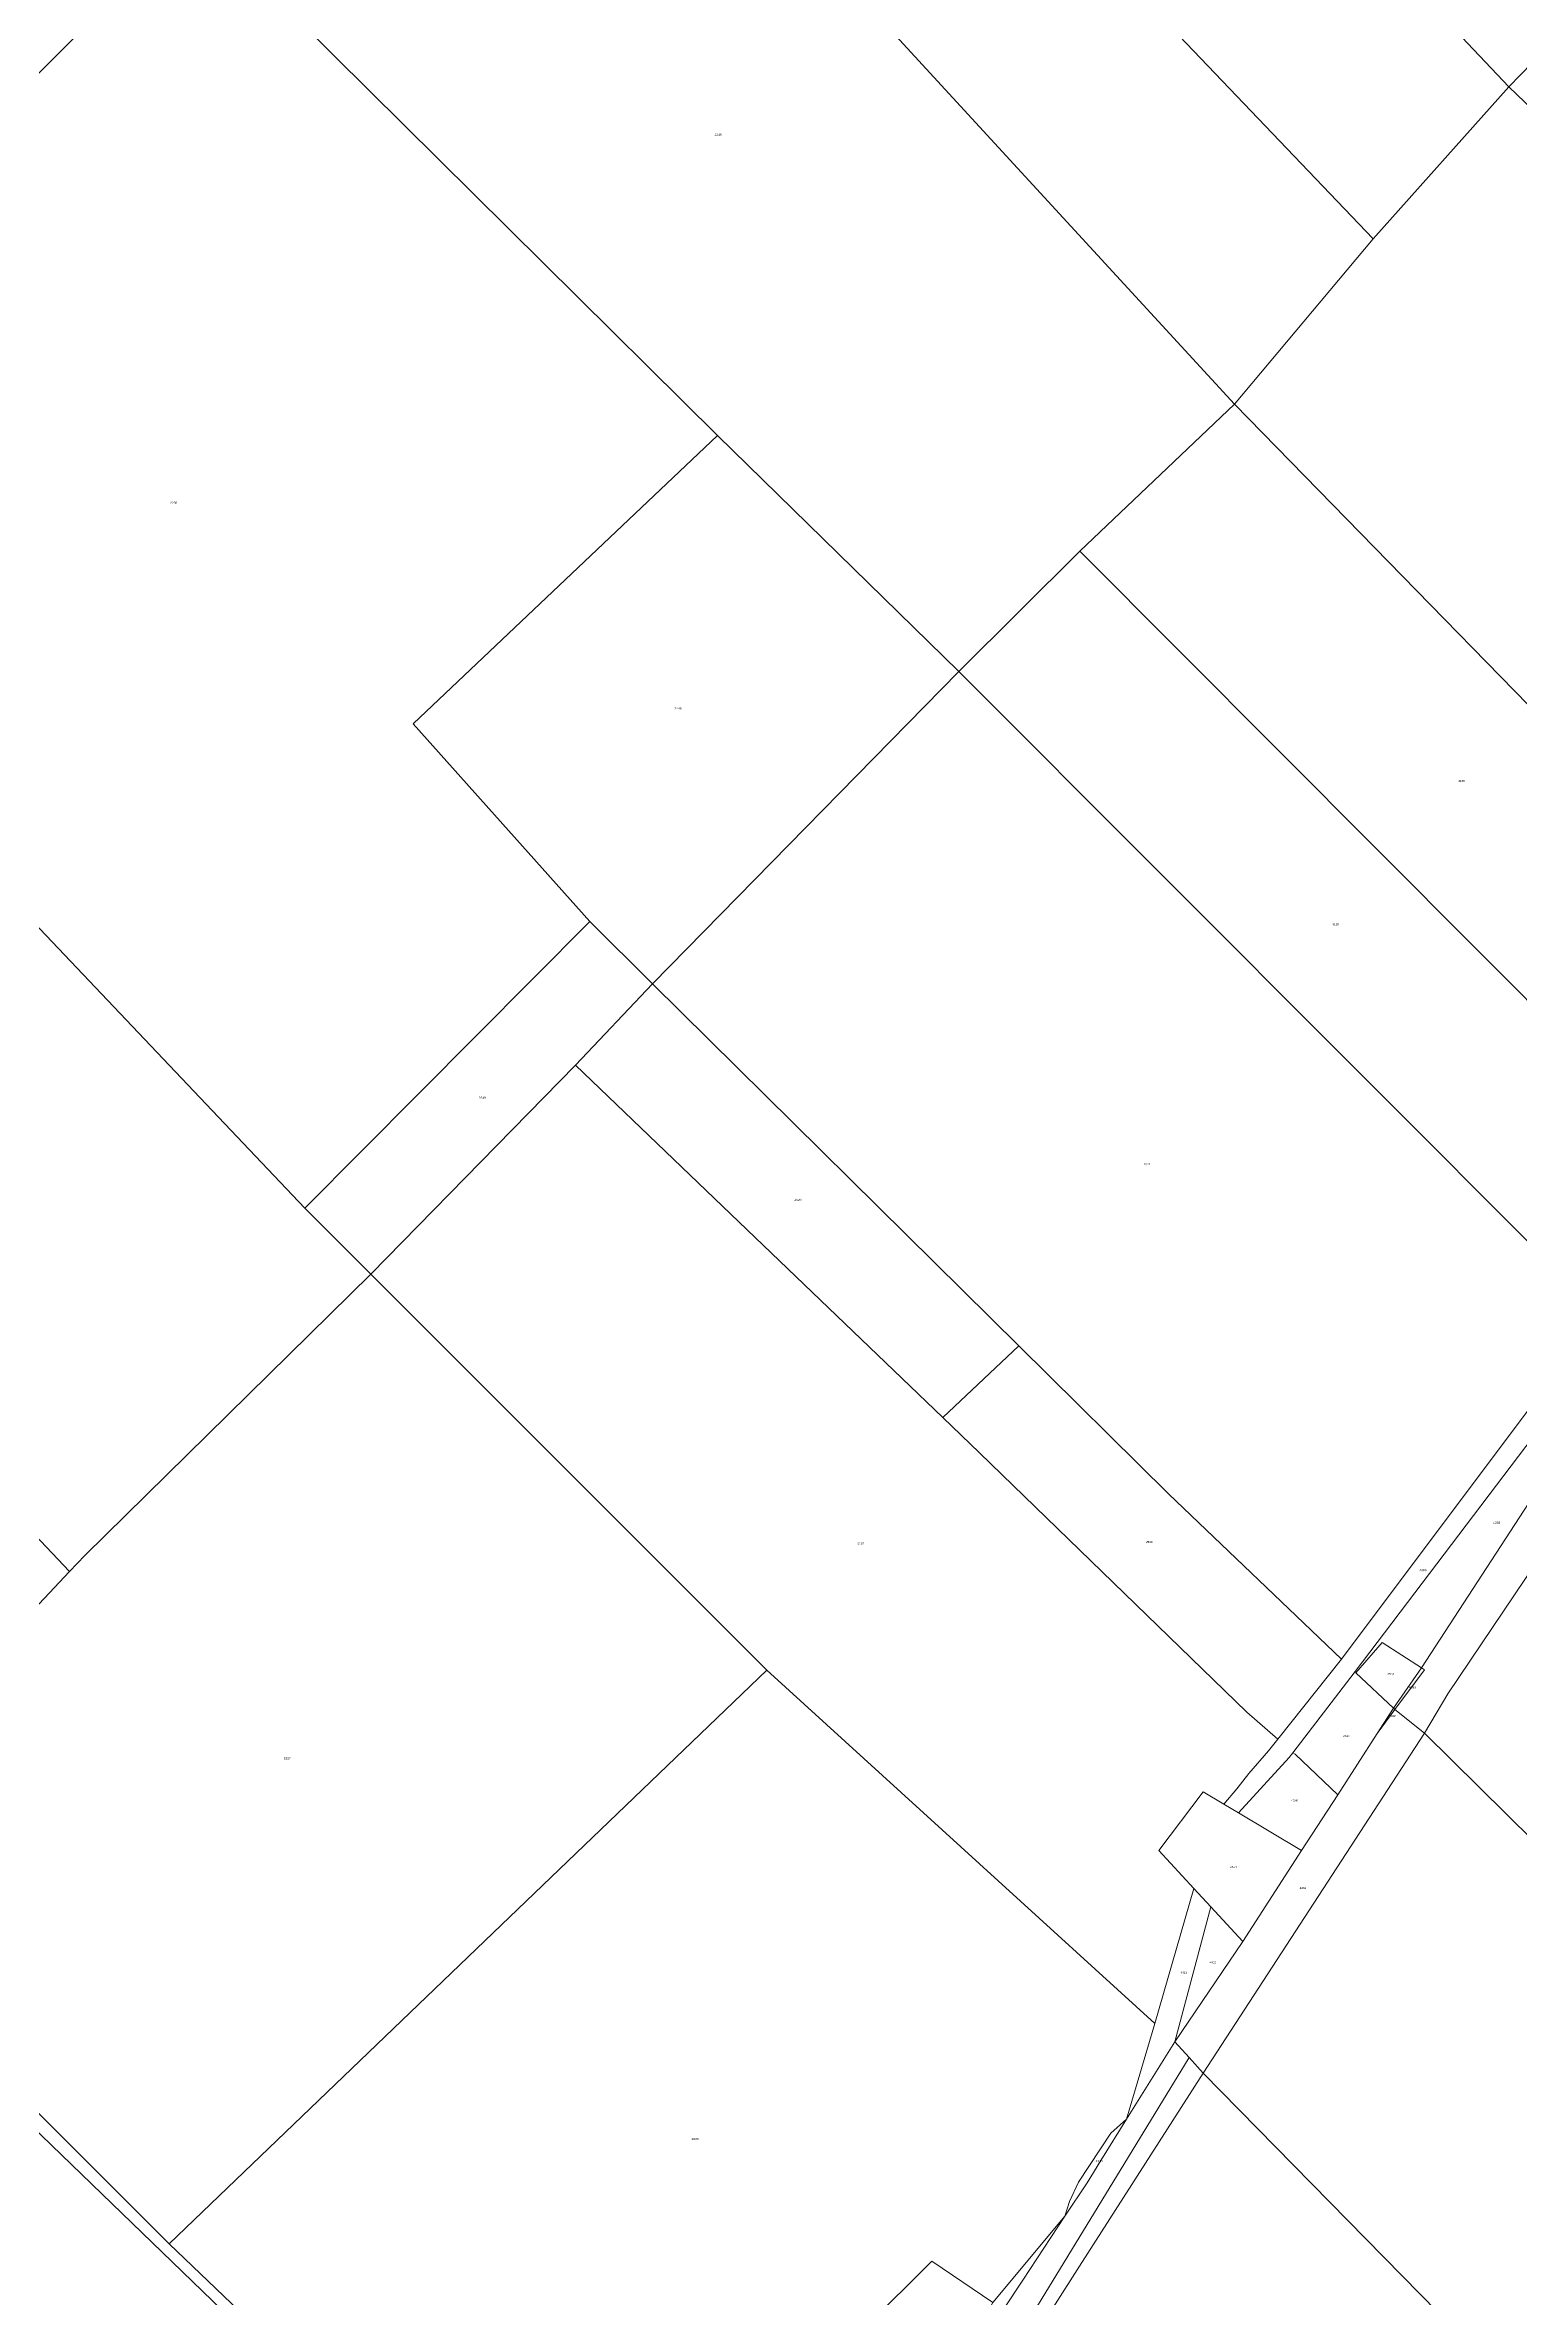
# Model space of a CAD drawing. Header units: metres. Extents: x 208626 to 229755, y 5040476 to 5064226.
# Drawn here: x 220647 to 221680, y 5055579 to 5057157 of the extents above; entities that cross this region are included whole.
import ezdxf

# ---------------------------------------------------------------- set-up
doc = ezdxf.new("R2010")
doc.units = ezdxf.units.M
doc.header["$LTSCALE"] = 0.56
doc.layers.add('6', color=7, linetype='Continuous', lineweight=13)
doc.layers.add('61', color=7, linetype='Continuous')

msp = doc.modelspace()

# ---------------------------------------------------------------- linework, layer by layer
at = {"layer": '6'}
for points in [[(221145.4079, 5057684.217), (221569.7219, 5058119.3186), (221834.0191, 5057811.8707), (222068.4307, 5057542.5699), (222068.4451, 5057542.554), (221935.765, 5057401.7388), (221887.4306, 5057359.849), (221830.7345, 5057291.9227), (221806.8733, 5057269.6248), (221777.8727, 5057237.4018), (221671.537, 5057127.8439)], [(220694.3333, 5057743.0495), (220803.0043, 5057842.1561), (220816.56, 5057827.6939), (221048.3191, 5057574.5426), (221576.622, 5057021.4158), (221479.5783, 5056905.7068), (220970.5794, 5057459.6312), (220711.5634, 5057723.6925)], [(219886.4572, 5057333.5182), (219896.8014, 5057344.4584), (219902.9173, 5057356.1139), (219905.5607, 5057362.0282), (219913.1049, 5057375.0275), (219917.1808, 5057389.2931), (219920.3069, 5057401.3513), (219931.274, 5057434.1789), (219938.5584, 5057456.0843), (219945.8184, 5057472.7396), (219958.6302, 5057498.3632), (219996.6603, 5057546.2142), (220202.0559, 5057759.8006), (220256.4815, 5057687.7235), (220303.6978, 5057733.0335), (220751.5751, 5057246.6942), (220351.2177, 5056846.5954)], [(221048.3191, 5057574.5426), (221145.4079, 5057684.217), (221671.537, 5057127.8439), (221576.622, 5057021.4158)], [(220751.5751, 5057246.6942), (220970.5794, 5057459.6312), (221479.5783, 5056905.7068), (221371.2636, 5056802.7272), (221286.5844, 5056718.704), (221117.5815, 5056883.7009)], [(221671.537, 5057127.8439), (221777.8727, 5057237.4018), (222112.4684, 5056891.9071), (222072.8908, 5056831.8077), (222109.2078, 5056800.8314), (222071.7403, 5056744.2372)], [(221479.5783, 5056905.7068), (221576.622, 5057021.4158), (221671.537, 5057127.8439), (222071.7403, 5056744.2372), (221986.1796, 5056604.9402), (221901.1406, 5056473.9905)], [(221371.2636, 5056802.7272), (221479.5783, 5056905.7068), (221901.1406, 5056473.9905), (221854.1865, 5056400.9509), (221832.5882, 5056409.7135), (221788.1426, 5056384.6721)], [(220904.4979, 5056682.0693), (221117.5815, 5056883.7009), (221286.5844, 5056718.704), (221072.0678, 5056499.9281), (221028.3539, 5056543.642)], [(221286.5844, 5056718.704), (221371.2636, 5056802.7272), (221788.1426, 5056384.6721), (221772.4656, 5056364.1714), (221809.8408, 5056329.9979), (221800.9718, 5056313.3028), (221739.674, 5056367.7039), (221708.5208, 5056334.0076), (221741.1616, 5056304.0511), (221738.4024, 5056300.947), (221721.2364, 5056316.2058), (221705.8308, 5056298.5179)], [(221072.0678, 5056499.9281), (221286.5844, 5056718.704), (221705.8308, 5056298.5179), (221721.9805, 5056282.332), (221725.5923, 5056278.7121), (221735.4336, 5056268.6737), (221554.4843, 5056027.2435), (221433.4359, 5056142.9313), (221328.5226, 5056246.3875)], [(220828.8154, 5056342.8613), (221028.3539, 5056543.642), (221072.0678, 5056499.9281), (221018.154, 5056443.1), (220875.0053, 5056296.6714)], [(221018.154, 5056443.1), (221072.0678, 5056499.9281), (221328.5226, 5056246.3875), (221275.485, 5056196.4414)], [(220875.0053, 5056296.6714), (221018.154, 5056443.1), (221275.485, 5056196.4414), (221301.1031, 5056171.6596), (221488.1234, 5055990.1015), (221509.8925, 5055971.1046), (221503.4676, 5055962.9145), (221489.619, 5055947.0267), (221481.0968, 5055936.4348), (221472.1023, 5055925.5865), (221457.6205, 5055934.201), (221426.5694, 5055893.2345), (221451.1438, 5055866.5436), (221423.6692, 5055772.1893), (221152.1446, 5056019.5321)], [(220468.6114, 5055880.6926), (220664.0159, 5056088.4382), (220674.6044, 5056099.6954), (220875.0053, 5056296.6714), (221152.1446, 5056019.5321), (220733.7763, 5055617.7871), (220597.863, 5055753.4036), (220623.1685, 5055779.9316), (220633.0707, 5055789.8338), (220556.6112, 5055863.694), (220521.6123, 5055828.6936)], [(221472.1023, 5055925.5865), (221481.0968, 5055936.4348), (221489.619, 5055947.0267), (221503.4676, 5055962.9145), (221509.8925, 5055971.1046), (221554.4843, 5056027.2435), (221735.4336, 5056268.6737), (221745.7735, 5056258.1267), (221564.0156, 5056018.4142), (221561.059, 5056014.4836), (221520.3996, 5055961.5166), (221517.8488, 5055958.2806), (221482.3306, 5055919.5127)], [(221275.485, 5056196.4414), (221328.5226, 5056246.3875), (221433.4359, 5056142.9313), (221554.4843, 5056027.2435), (221509.8925, 5055971.1046), (221488.1234, 5055990.1015), (221301.1031, 5056171.6596)], [(221564.0156, 5056018.4142), (221745.7735, 5056258.1267), (221757.1478, 5056246.5238), (221610.5468, 5056021.1449), (221582.912, 5056038.7268), (221564.5776, 5056017.6182)], [(221591.9108, 5055991.9548), (221612.4978, 5056019.7529), (221610.5468, 5056021.1449), (221757.1478, 5056246.5238), (221776.9798, 5056222.9289), (221628.8068, 5056002.8848), (221612.6338, 5055975.2338)], [(221612.6338, 5055975.2338), (221628.8068, 5056002.8848), (221776.9798, 5056222.9289), (222359.73, 5055663.4412), (222148.7418, 5055445.5251)], [(221564.5776, 5056017.6182), (221582.912, 5056038.7268), (221610.5468, 5056021.1449), (221590.8058, 5055992.8468)], [(220733.7763, 5055617.7871), (221152.1446, 5056019.5321), (221423.6692, 5055772.1893), (221403.9888, 5055704.9938), (221392.9618, 5055695.3908), (221370.3148, 5055661.0698), (221363.9958, 5055647.4569), (221360.7974, 5055637.1505), (221310.3327, 5055576.6576), (221267.6126, 5055605.7061), (221129.5289, 5055468.1302), (221017.3609, 5055361.1793), (220939.2252, 5055423.1341), (220969.7183, 5055456.4924), (220933.2134, 5055489.996), (220882.0599, 5055536.976), (220842.162, 5055573.4957), (220810.0688, 5055544.8668)], [(221520.3996, 5055961.5166), (221561.059, 5056014.4836), (221564.0156, 5056018.4142), (221564.5776, 5056017.6182), (221590.8058, 5055992.8468), (221579.4298, 5055975.1018), (221551.9705, 5055932.2677), (221521.9765, 5055960.557)], [(221590.8058, 5055992.8468), (221610.5468, 5056021.1449), (221612.4978, 5056019.7529), (221591.9108, 5055991.9548)], [(221437.8606, 5055759.2454), (221485.2794, 5055829.5667), (221526.5068, 5055893.2348), (221551.9705, 5055932.2677), (221579.4298, 5055975.1018), (221591.9108, 5055991.9548), (221612.6338, 5055975.2338), (221457.6858, 5055737.3338), (221447.7728, 5055748.2898)], [(221579.4298, 5055975.1018), (221590.8058, 5055992.8468), (221591.9108, 5055991.9548)], [(221457.6858, 5055737.3338), (221612.6338, 5055975.2338), (222148.7418, 5055445.5251), (221951.2918, 5055234.4578)], [(221482.3306, 5055919.5127), (221517.8488, 5055958.2806), (221520.3996, 5055961.5166), (221521.9765, 5055960.557), (221551.9705, 5055932.2677), (221526.5068, 5055893.2348)], [(221426.5694, 5055893.2345), (221457.6205, 5055934.201), (221472.1023, 5055925.5865), (221482.3306, 5055919.5127), (221526.5068, 5055893.2348), (221485.2794, 5055829.5667), (221463.0461, 5055853.7345), (221451.1438, 5055866.5436)], [(221403.9888, 5055704.9938), (221423.6692, 5055772.1893), (221451.1438, 5055866.5436), (221463.0461, 5055853.7345), (221437.8606, 5055759.2454)], [(221437.8606, 5055759.2454), (221463.0461, 5055853.7345), (221485.2794, 5055829.5667)], [(220368.6201, 5055563.6917), (220573.4318, 5055761.9903), (220785.2178, 5055557.3933), (220743.9024, 5055524.1365), (220824.7991, 5055446.3512), (220870.5164, 5055472.7102), (221009.863, 5055346.9515), (220910.6242, 5055247.7011), (220802.039, 5055136.9661)], [(221094.0525, 5055199.4487), (221116.7018, 5055245.5659), (221128.7612, 5055257.4823), (221139.4648, 5055247.1688), (221227.7238, 5055410.1789), (221306.3678, 5055552.5648), (221317.6128, 5055571.7068), (221331.2838, 5055592.4228), (221360.7974, 5055637.1505), (221376.2988, 5055660.6418), (221386.0068, 5055676.1918), (221403.9888, 5055704.9938), (221437.8606, 5055759.2454), (221447.7728, 5055748.2898), (221238.1258, 5055404.7479), (221146.6958, 5055235.8818), (221119.5118, 5055221.5199), (221103.5869, 5055191.9396)], [(221238.1258, 5055404.7479), (221447.7728, 5055748.2898), (221457.6858, 5055737.3338), (221371.0818, 5055602.2098), (221302.2158, 5055494.2158), (221247.4358, 5055398.2208)], [(221247.4358, 5055398.2208), (221302.2158, 5055494.2158), (221371.0818, 5055602.2098), (221457.6858, 5055737.3338), (221951.2918, 5055234.4578), (221771.6237, 5055030.7154)], [(221360.7974, 5055637.1505), (221363.9958, 5055647.4569), (221370.3148, 5055661.0698), (221392.9618, 5055695.3908), (221403.9888, 5055704.9938), (221386.0068, 5055676.1918), (221376.2988, 5055660.6418)], [(221270.6155, 5055491.7064), (221277.8313, 5055514.2439), (221310.3327, 5055576.6576), (221360.7974, 5055637.1505), (221331.2838, 5055592.4228), (221317.6128, 5055571.7068), (221306.3678, 5055552.5648)], [(221129.5289, 5055468.1302), (221267.6126, 5055605.7061), (221310.3327, 5055576.6576), (221277.8313, 5055514.2439), (221270.6155, 5055491.7064), (221225.0018, 5055411.7858)]]:
    msp.add_lwpolyline(points, close=True, dxfattribs=at)
for points in [[(220351.2177, 5056846.5954), (220751.5751, 5057246.6942), (221117.5815, 5056883.7009), (220904.4979, 5056682.0693), (221028.3539, 5056543.642), (220828.8154, 5056342.8613), (220358.2706, 5056838.535)], [(220358.2706, 5056838.535), (220828.8154, 5056342.8613), (220875.0053, 5056296.6714), (220674.6044, 5056099.6954), (220664.0159, 5056088.4382), (220078.8307, 5056707.2875)], [(220078.8307, 5056707.2875), (220664.0159, 5056088.4382), (220468.6114, 5055880.6926)], [(220115.5779, 5056147.8946), (220119.1778, 5056160.6329), (220162.6142, 5056134.8095), (220172.0725, 5056128.7906), (220196.1481, 5056114.1733), (220223.663, 5056096.1166), (220238.2435, 5056086.0057), (220468.6114, 5055880.6926), (220521.6123, 5055828.6936), (220555.8592, 5055794.3359), (220597.863, 5055753.4036), (220733.7763, 5055617.7871), (220810.0688, 5055544.8668)], [(220785.2178, 5055557.3933), (220573.4318, 5055761.9903), (220457.6117, 5055870.6924), (220300.6805, 5056016.3391), (220245.473, 5056068.2604), (220227.7278, 5056081.4051), (220190.9228, 5056105.0654), (220164.5924, 5056122.4182), (220133.3796, 5056141.6882), (220120.2605, 5056149.2359)]]:
    msp.add_lwpolyline(points, dxfattribs=at)

# ---------------------------------------------------------------- texts
at = {"layer": '61'}
for s, width, p in [('2245', 1.2, (221115.5781, 5057093.75)), ('2250', 1.2, (220734.4063, 5056836)), ('2248', 1.2, (221087.5078, 5056692)), ('3120', 1.1, (221636.2031, 5056641.25)), ('2249', 1.2, (220950.4375, 5056419.5)), ('2521', 1.1, (221416.0156, 5056373)), ('2520', 1.2, (221171.3672, 5056348)), ('4383', 1.2, (221660.5781, 5056122)), ('2518', 1.1, (221215.5391, 5056107.5)), ('2519', 1.1, (221417.5547, 5056108.5)), ('4385', 1.2, (221608.9375, 5056088.75)), ('2516', 1.1, (221586.6641, 5056016)), ('4333', 1.2, (221601.6563, 5056006.75)), ('4332', 1.2, (221587.3821, 5055986.6345)), ('2515', 1.1, (221555.6094, 5055972.75)), ('2227', 1.2, (220813.9297, 5055957)), ('4386', 1.2, (221519.1563, 5055927.5)), ('2514', 1.1, (221476.5313, 5055881)), ('4331', 1.05, (221525.25, 5055866.25)), ('4413', 1.1, (221441.8381, 5055807.0075)), ('4412', 1.1, (221462.062, 5055814.1822)), ('2226', 1.2, (221099.4922, 5055690.5)), ('4330', 1.2, (221382.3906, 5055675))]:
    msp.add_text(s, height=1.4, dxfattribs=dict(at, width=width)).set_placement(p)
msp.add_text('3118', height=1.4, dxfattribs=at).set_placement((221548.2188, 5056541))

doc.saveas('drawing.dxf')
